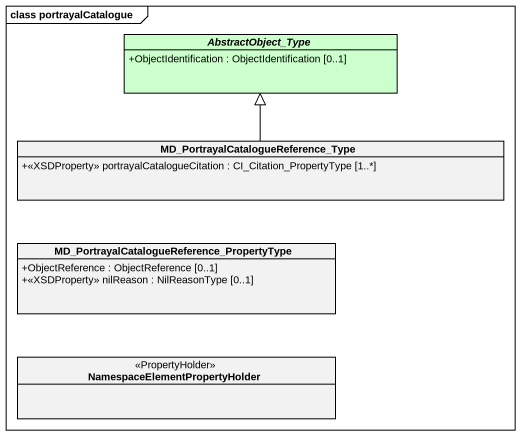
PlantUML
@startuml
mainframe class portrayalCatalogue
hide circle
hide empty members
skinparam classAttributeIconSize 0
abstract class AbstractObject_Type #CCFFCC {
  +ObjectIdentification : ObjectIdentification [0..1]
}
class "MD_PortrayalCatalogueReference_Type" as MD_PortrayalCatalogueReferen {
  +<<XSDProperty>> portrayalCatalogueCitation : CI_Citation_PropertyType [1..*]
}
class "MD_PortrayalCatalogueReference_PropertyType" as MD_PortrayalCatalogueReferen_2 {
  +ObjectReference : ObjectReference [0..1]
  +<<XSDProperty>> nilReason : NilReasonType [0..1]
}
class "NamespaceElementPropertyHolder" as NamespaceElementPropertyHold <<PropertyHolder>>
MD_PortrayalCatalogueReferen -up-|> AbstractObject_Type
@enduml
